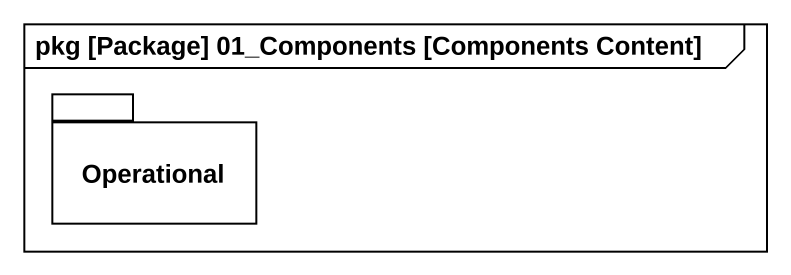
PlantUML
@startuml
mainframe pkg [Package] 01_Components [Components Content]
package Operational {
}
@enduml
